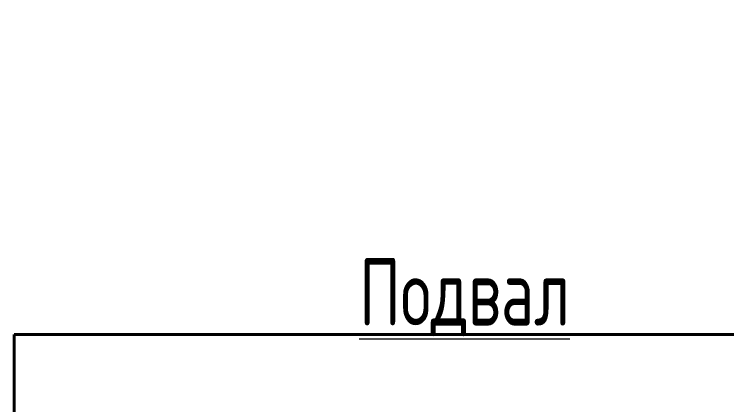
# Model space of a CAD drawing. Header units: millimetres. Extents: x -228453 to 227689, y -157708 to 78645.
# Drawn here: x -33541 to 19539, y -66509 to -37438 of the extents above; entities that cross this region are included whole.
import ezdxf

# ---------------------------------------------------------------- set-up
doc = ezdxf.new("R2010")
doc.units = ezdxf.units.MM
doc.layers.get('Defpoints').update_dxf_attribs({"true_color": 0xe5410b})
doc.layers.add('АР_Полы_Штриховка', color=252, linetype='Continuous', lineweight=0)
doc.layers.add('АР_Таблица отделки 1эт', color=250, linetype='Continuous', lineweight=15)
doc.styles.add('ISOCPEUR', font='isocpeur.ttf', dxfattribs={"width": 0.7})

msp = doc.modelspace()

# ---------------------------------------------------------------- hatches: boundary and pattern name
at = {"layer": 'АР_Полы_Штриховка', "lineweight": 9, "true_color": 0x4a9696}
h = msp.add_hatch(dxfattribs=at)
h.set_pattern_fill('ANSI31', color=135, scale=50)
h.set_pattern_definition([(45, (5825, -42743.44), (-112.253, 112.253), [])])
h.paths.add_polyline_path([(6718, -41345.5), (7018, -41345.5), (7018, -37438.2), (6718, -37438.2)])
h.paths.add_polyline_path([(7018, -37438.2), (6718, -37438.2), (6718, -41345.5), (7018, -41345.5), (7018, -39845.5)], flags=17)

# ---------------------------------------------------------------- linework, layer by layer
at = {"layer": 'Defpoints', "color": 3, "lineweight": 40, "ltscale": 20}
msp.add_lwpolyline([(-33541, -61278), (80523.2, -61278), (80523.2, -157708.1), (-33541, -157708.1)], close=True, dxfattribs=at)

# ---------------------------------------------------------------- texts
at = {"layer": 'АР_Таблица отделки 1эт', "color": 3, "insert": (-7847.3, -58510), "char_height": 5000, "attachment_point": 4, "style": 'ISOCPEUR'}
msp.add_mtext('\\A1;{\\LПодвал}', dxfattribs=at)

doc.saveas('drawing.dxf')
